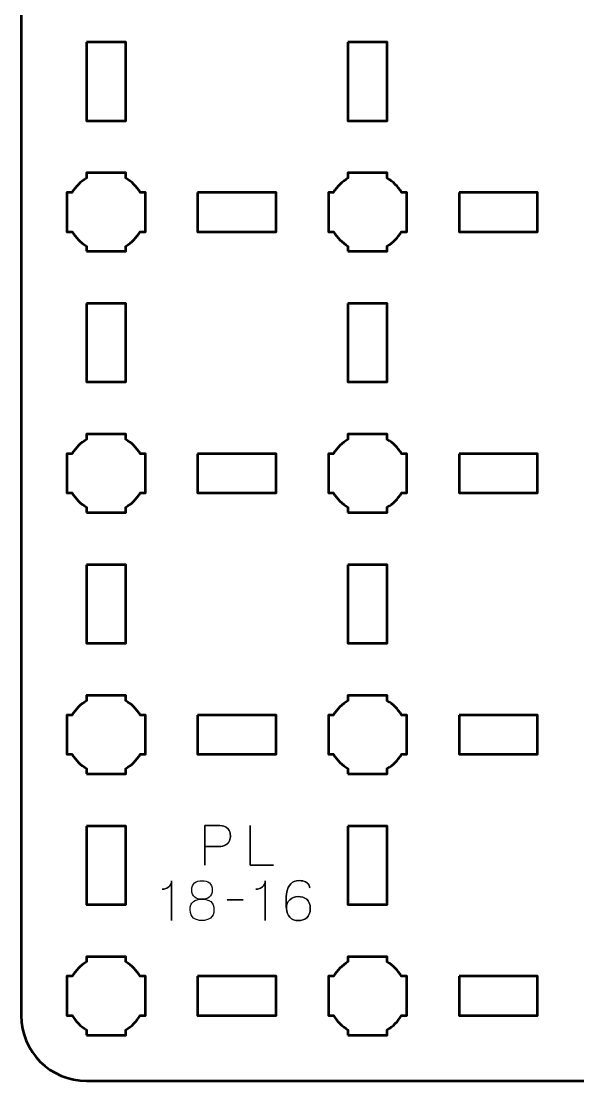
# Model space of a CAD drawing. Header units: centimetres. Extents: x -17.7 to 17.7, y -15.7 to 15.7.
# Drawn here: x -17.65 to -13.39, y -15.65 to -7.54 of the extents above; entities that cross this region are included whole.
import ezdxf

# ---------------------------------------------------------------- set-up
doc = ezdxf.new("R2010")
doc.units = ezdxf.units.CM
doc.header["$MEASUREMENT"] = 0
doc.layers.add('Layer 1', color=7, linetype='Continuous')

msp = doc.modelspace()

# ---------------------------------------------------------------- linework, layer by layer
at = {"layer": 'Layer 1', "lineweight": 53}
for points, knots in [([(-17.14996, 15.65004), (-17.14996, 15.65004), (17.14996, 15.65004), (17.14996, 15.65004), (17.14996, 15.65004), (17.42692, 15.65004), (17.65006, 15.42694), (17.65006, 15.14994), (17.65006, 15.14994), (17.65006, 15.14994), (17.65006, -15.14993), (17.65006, -15.14993), (17.65006, -15.14993), (17.65006, -15.42707), (17.42692, -15.65003), (17.14996, -15.65003), (17.14996, -15.65003), (17.14996, -15.65003), (-17.14996, -15.65003), (-17.14996, -15.65003), (-17.14996, -15.65003), (-17.42696, -15.65003), (-17.65005, -15.42707), (-17.65005, -15.14993), (-17.65005, -15.14993), (-17.65005, -15.14993), (-17.65005, 15.14994), (-17.65005, 15.14994), (-17.65005, 15.14994), (-17.65005, 15.42694), (-17.42696, 15.65004), (-17.14996, 15.65004)], [0, 0, 0, 0, 0.125, 0.125, 0.125, 0.125, 0.25, 0.25, 0.25, 0.25, 0.375, 0.375, 0.375, 0.375, 0.5, 0.5, 0.5, 0.5, 0.625, 0.625, 0.625, 0.625, 0.75, 0.75, 0.75, 0.75, 0.875, 0.875, 0.875, 0.875, 1, 1, 1, 1]), ([(-17.14996, -7.70001), (-17.14996, -7.70001), (-16.84995, -7.70001), (-16.84995, -7.70001), (-16.84995, -7.70001), (-16.84995, -7.70001), (-16.84995, -8.30001), (-16.84995, -8.30001), (-16.84995, -8.30001), (-16.84995, -8.30001), (-17.14996, -8.30001), (-17.14996, -8.30001), (-17.14996, -8.30001), (-17.14996, -8.30001), (-17.14996, -7.70001), (-17.14996, -7.70001)], [0, 0, 0, 0, 0.25, 0.25, 0.25, 0.25, 0.5, 0.5, 0.5, 0.5, 0.75, 0.75, 0.75, 0.75, 1, 1, 1, 1]), ([(-15.15002, -7.70001), (-15.15002, -7.70001), (-14.85002, -7.70001), (-14.85002, -7.70001), (-14.85002, -7.70001), (-14.85002, -7.70001), (-14.85002, -8.30001), (-14.85002, -8.30001), (-14.85002, -8.30001), (-14.85002, -8.30001), (-15.15002, -8.30001), (-15.15002, -8.30001), (-15.15002, -8.30001), (-15.15002, -8.30001), (-15.15002, -7.70001), (-15.15002, -7.70001)], [0, 0, 0, 0, 0.25, 0.25, 0.25, 0.25, 0.5, 0.5, 0.5, 0.5, 0.75, 0.75, 0.75, 0.75, 1, 1, 1, 1]), ([(-17.14996, -9.29989), (-17.14996, -9.29989), (-17.14996, -9.25978), (-17.14996, -9.25978), (-17.14996, -9.25978), (-17.19557, -9.23346), (-17.23349, -9.19543), (-17.25981, -9.14996), (-17.25981, -9.14996), (-17.25981, -9.14996), (-17.30003, -9.14996), (-17.30003, -9.14996), (-17.30003, -9.14996), (-17.30003, -9.14996), (-17.30003, -8.99989), (-17.30003, -8.99989), (-17.30003, -8.99989), (-17.30003, -8.99989), (-17.30003, -8.84996), (-17.30003, -8.84996), (-17.30003, -8.84996), (-17.30003, -8.84996), (-17.25981, -8.84996), (-17.25981, -8.84996), (-17.25981, -8.84996), (-17.23349, -8.80448), (-17.19557, -8.76645), (-17.14996, -8.74014), (-17.14996, -8.74014), (-17.14996, -8.74014), (-17.14996, -8.69988), (-17.14996, -8.69988), (-17.14996, -8.69988), (-17.14996, -8.69988), (-17.00003, -8.69988), (-17.00003, -8.69988), (-17.00003, -8.69988), (-17.00003, -8.69988), (-16.84995, -8.69988), (-16.84995, -8.69988), (-16.84995, -8.69988), (-16.84995, -8.69988), (-16.84995, -8.74014), (-16.84995, -8.74014), (-16.84995, -8.74014), (-16.80448, -8.76645), (-16.76645, -8.80448), (-16.74013, -8.84996), (-16.74013, -8.84996), (-16.74013, -8.84996), (-16.70002, -8.84996), (-16.70002, -8.84996), (-16.70002, -8.84996), (-16.70002, -8.84996), (-16.70002, -8.99989), (-16.70002, -8.99989), (-16.70002, -8.99989), (-16.70002, -8.99989), (-16.70002, -9.14996), (-16.70002, -9.14996), (-16.70002, -9.14996), (-16.70002, -9.14996), (-16.74013, -9.14996), (-16.74013, -9.14996), (-16.74013, -9.14996), (-16.76645, -9.19543), (-16.80448, -9.23346), (-16.84995, -9.25978), (-16.84995, -9.25978), (-16.84995, -9.25978), (-16.84995, -9.29989), (-16.84995, -9.29989), (-16.84995, -9.29989), (-16.84995, -9.29989), (-17.00003, -9.29989), (-17.00003, -9.29989), (-17.00003, -9.29989), (-17.00003, -9.29989), (-17.14996, -9.29989), (-17.14996, -9.29989)], [0, 0, 0, 0, 0.05, 0.05, 0.05, 0.05, 0.1, 0.1, 0.1, 0.1, 0.15, 0.15, 0.15, 0.15, 0.2, 0.2, 0.2, 0.2, 0.25, 0.25, 0.25, 0.25, 0.3, 0.3, 0.3, 0.3, 0.35, 0.35, 0.35, 0.35, 0.4, 0.4, 0.4, 0.4, 0.45, 0.45, 0.45, 0.45, 0.5, 0.5, 0.5, 0.5, 0.55, 0.55, 0.55, 0.55, 0.6, 0.6, 0.6, 0.6, 0.65, 0.65, 0.65, 0.65, 0.7, 0.7, 0.7, 0.7, 0.75, 0.75, 0.75, 0.75, 0.8, 0.8, 0.8, 0.8, 0.85, 0.85, 0.85, 0.85, 0.9, 0.9, 0.9, 0.9, 0.95, 0.95, 0.95, 0.95, 1, 1, 1, 1]), ([(-15.15002, -9.29989), (-15.15002, -9.29989), (-15.15002, -9.25978), (-15.15002, -9.25978), (-15.15002, -9.25978), (-15.1955, -9.23346), (-15.23353, -9.19543), (-15.25984, -9.14996), (-15.25984, -9.14996), (-15.25984, -9.14996), (-15.29995, -9.14996), (-15.29995, -9.14996), (-15.29995, -9.14996), (-15.29995, -9.14996), (-15.29995, -8.99989), (-15.29995, -8.99989), (-15.29995, -8.99989), (-15.29995, -8.99989), (-15.29995, -8.84996), (-15.29995, -8.84996), (-15.29995, -8.84996), (-15.29995, -8.84996), (-15.25984, -8.84996), (-15.25984, -8.84996), (-15.25984, -8.84996), (-15.23353, -8.80448), (-15.1955, -8.76645), (-15.15002, -8.74014), (-15.15002, -8.74014), (-15.15002, -8.74014), (-15.15002, -8.69988), (-15.15002, -8.69988), (-15.15002, -8.69988), (-15.15002, -8.69988), (-14.99995, -8.69988), (-14.99995, -8.69988), (-14.99995, -8.69988), (-14.99995, -8.69988), (-14.85002, -8.69988), (-14.85002, -8.69988), (-14.85002, -8.69988), (-14.85002, -8.69988), (-14.85002, -8.74014), (-14.85002, -8.74014), (-14.85002, -8.74014), (-14.80455, -8.76645), (-14.76652, -8.80448), (-14.7402, -8.84996), (-14.7402, -8.84996), (-14.7402, -8.84996), (-14.69995, -8.84996), (-14.69995, -8.84996), (-14.69995, -8.84996), (-14.69995, -8.84996), (-14.69995, -8.99989), (-14.69995, -8.99989), (-14.69995, -8.99989), (-14.69995, -8.99989), (-14.69995, -9.14996), (-14.69995, -9.14996), (-14.69995, -9.14996), (-14.69995, -9.14996), (-14.7402, -9.14996), (-14.7402, -9.14996), (-14.7402, -9.14996), (-14.76652, -9.19543), (-14.80455, -9.23346), (-14.85002, -9.25978), (-14.85002, -9.25978), (-14.85002, -9.25978), (-14.85002, -9.29989), (-14.85002, -9.29989), (-14.85002, -9.29989), (-14.85002, -9.29989), (-14.99995, -9.29989), (-14.99995, -9.29989), (-14.99995, -9.29989), (-14.99995, -9.29989), (-15.15002, -9.29989), (-15.15002, -9.29989)], [0, 0, 0, 0, 0.05, 0.05, 0.05, 0.05, 0.1, 0.1, 0.1, 0.1, 0.15, 0.15, 0.15, 0.15, 0.2, 0.2, 0.2, 0.2, 0.25, 0.25, 0.25, 0.25, 0.3, 0.3, 0.3, 0.3, 0.35, 0.35, 0.35, 0.35, 0.4, 0.4, 0.4, 0.4, 0.45, 0.45, 0.45, 0.45, 0.5, 0.5, 0.5, 0.5, 0.55, 0.55, 0.55, 0.55, 0.6, 0.6, 0.6, 0.6, 0.65, 0.65, 0.65, 0.65, 0.7, 0.7, 0.7, 0.7, 0.75, 0.75, 0.75, 0.75, 0.8, 0.8, 0.8, 0.8, 0.85, 0.85, 0.85, 0.85, 0.9, 0.9, 0.9, 0.9, 0.95, 0.95, 0.95, 0.95, 1, 1, 1, 1]), ([(-16.30001, -8.84996), (-16.30001, -8.84996), (-15.7, -8.84996), (-15.7, -8.84996), (-15.7, -8.84996), (-15.7, -8.84996), (-15.7, -9.14996), (-15.7, -9.14996), (-15.7, -9.14996), (-15.7, -9.14996), (-16.30001, -9.14996), (-16.30001, -9.14996), (-16.30001, -9.14996), (-16.30001, -9.14996), (-16.30001, -8.84996), (-16.30001, -8.84996)], [0, 0, 0, 0, 0.25, 0.25, 0.25, 0.25, 0.5, 0.5, 0.5, 0.5, 0.75, 0.75, 0.75, 0.75, 1, 1, 1, 1]), ([(-14.30004, -8.84996), (-14.30004, -8.84996), (-13.70004, -8.84996), (-13.70004, -8.84996), (-13.70004, -8.84996), (-13.70004, -8.84996), (-13.70004, -9.14996), (-13.70004, -9.14996), (-13.70004, -9.14996), (-13.70004, -9.14996), (-14.30004, -9.14996), (-14.30004, -9.14996), (-14.30004, -9.14996), (-14.30004, -9.14996), (-14.30004, -8.84996), (-14.30004, -8.84996)], [0, 0, 0, 0, 0.25, 0.25, 0.25, 0.25, 0.5, 0.5, 0.5, 0.5, 0.75, 0.75, 0.75, 0.75, 1, 1, 1, 1]), ([(-17.14996, -9.70008), (-17.14996, -9.70008), (-16.84995, -9.70008), (-16.84995, -9.70008), (-16.84995, -9.70008), (-16.84995, -9.70008), (-16.84995, -10.30008), (-16.84995, -10.30008), (-16.84995, -10.30008), (-16.84995, -10.30008), (-17.14996, -10.30008), (-17.14996, -10.30008), (-17.14996, -10.30008), (-17.14996, -10.30008), (-17.14996, -9.70008), (-17.14996, -9.70008)], [0, 0, 0, 0, 0.25, 0.25, 0.25, 0.25, 0.5, 0.5, 0.5, 0.5, 0.75, 0.75, 0.75, 0.75, 1, 1, 1, 1]), ([(-15.15002, -9.70008), (-15.15002, -9.70008), (-14.85002, -9.70008), (-14.85002, -9.70008), (-14.85002, -9.70008), (-14.85002, -9.70008), (-14.85002, -10.30008), (-14.85002, -10.30008), (-14.85002, -10.30008), (-14.85002, -10.30008), (-15.15002, -10.30008), (-15.15002, -10.30008), (-15.15002, -10.30008), (-15.15002, -10.30008), (-15.15002, -9.70008), (-15.15002, -9.70008)], [0, 0, 0, 0, 0.25, 0.25, 0.25, 0.25, 0.5, 0.5, 0.5, 0.5, 0.75, 0.75, 0.75, 0.75, 1, 1, 1, 1]), ([(-17.14996, -11.29996), (-17.14996, -11.29996), (-17.14996, -11.25975), (-17.14996, -11.25975), (-17.14996, -11.25975), (-17.19557, -11.23343), (-17.23349, -11.19551), (-17.25981, -11.14989), (-17.25981, -11.14989), (-17.25981, -11.14989), (-17.30003, -11.14989), (-17.30003, -11.14989), (-17.30003, -11.14989), (-17.30003, -11.14989), (-17.30003, -10.99996), (-17.30003, -10.99996), (-17.30003, -10.99996), (-17.30003, -10.99996), (-17.30003, -10.84992), (-17.30003, -10.84992), (-17.30003, -10.84992), (-17.30003, -10.84992), (-17.25981, -10.84992), (-17.25981, -10.84992), (-17.25981, -10.84992), (-17.23349, -10.80445), (-17.19557, -10.76639), (-17.14996, -10.74007), (-17.14996, -10.74007), (-17.14996, -10.74007), (-17.14996, -10.69999), (-17.14996, -10.69999), (-17.14996, -10.69999), (-17.14996, -10.69999), (-17.00003, -10.69999), (-17.00003, -10.69999), (-17.00003, -10.69999), (-17.00003, -10.69999), (-16.84995, -10.69999), (-16.84995, -10.69999), (-16.84995, -10.69999), (-16.84995, -10.69999), (-16.84995, -10.74007), (-16.84995, -10.74007), (-16.84995, -10.74007), (-16.80448, -10.76639), (-16.76645, -10.80445), (-16.74013, -10.84992), (-16.74013, -10.84992), (-16.74013, -10.84992), (-16.70002, -10.84992), (-16.70002, -10.84992), (-16.70002, -10.84992), (-16.70002, -10.84992), (-16.70002, -10.99996), (-16.70002, -10.99996), (-16.70002, -10.99996), (-16.70002, -10.99996), (-16.70002, -11.14989), (-16.70002, -11.14989), (-16.70002, -11.14989), (-16.70002, -11.14989), (-16.74013, -11.14989), (-16.74013, -11.14989), (-16.74013, -11.14989), (-16.76645, -11.19551), (-16.80448, -11.23343), (-16.84995, -11.25975), (-16.84995, -11.25975), (-16.84995, -11.25975), (-16.84995, -11.29996), (-16.84995, -11.29996), (-16.84995, -11.29996), (-16.84995, -11.29996), (-17.00003, -11.29996), (-17.00003, -11.29996), (-17.00003, -11.29996), (-17.00003, -11.29996), (-17.14996, -11.29996), (-17.14996, -11.29996)], [0, 0, 0, 0, 0.05, 0.05, 0.05, 0.05, 0.1, 0.1, 0.1, 0.1, 0.15, 0.15, 0.15, 0.15, 0.2, 0.2, 0.2, 0.2, 0.25, 0.25, 0.25, 0.25, 0.3, 0.3, 0.3, 0.3, 0.35, 0.35, 0.35, 0.35, 0.4, 0.4, 0.4, 0.4, 0.45, 0.45, 0.45, 0.45, 0.5, 0.5, 0.5, 0.5, 0.55, 0.55, 0.55, 0.55, 0.6, 0.6, 0.6, 0.6, 0.65, 0.65, 0.65, 0.65, 0.7, 0.7, 0.7, 0.7, 0.75, 0.75, 0.75, 0.75, 0.8, 0.8, 0.8, 0.8, 0.85, 0.85, 0.85, 0.85, 0.9, 0.9, 0.9, 0.9, 0.95, 0.95, 0.95, 0.95, 1, 1, 1, 1]), ([(-15.15002, -11.29996), (-15.15002, -11.29996), (-15.15002, -11.25975), (-15.15002, -11.25975), (-15.15002, -11.25975), (-15.1955, -11.23343), (-15.23353, -11.19551), (-15.25984, -11.14989), (-15.25984, -11.14989), (-15.25984, -11.14989), (-15.29995, -11.14989), (-15.29995, -11.14989), (-15.29995, -11.14989), (-15.29995, -11.14989), (-15.29995, -10.99996), (-15.29995, -10.99996), (-15.29995, -10.99996), (-15.29995, -10.99996), (-15.29995, -10.84992), (-15.29995, -10.84992), (-15.29995, -10.84992), (-15.29995, -10.84992), (-15.25984, -10.84992), (-15.25984, -10.84992), (-15.25984, -10.84992), (-15.23353, -10.80445), (-15.1955, -10.76639), (-15.15002, -10.74007), (-15.15002, -10.74007), (-15.15002, -10.74007), (-15.15002, -10.69999), (-15.15002, -10.69999), (-15.15002, -10.69999), (-15.15002, -10.69999), (-14.99995, -10.69999), (-14.99995, -10.69999), (-14.99995, -10.69999), (-14.99995, -10.69999), (-14.85002, -10.69999), (-14.85002, -10.69999), (-14.85002, -10.69999), (-14.85002, -10.69999), (-14.85002, -10.74007), (-14.85002, -10.74007), (-14.85002, -10.74007), (-14.80455, -10.76639), (-14.76652, -10.80445), (-14.7402, -10.84992), (-14.7402, -10.84992), (-14.7402, -10.84992), (-14.69995, -10.84992), (-14.69995, -10.84992), (-14.69995, -10.84992), (-14.69995, -10.84992), (-14.69995, -10.99996), (-14.69995, -10.99996), (-14.69995, -10.99996), (-14.69995, -10.99996), (-14.69995, -11.14989), (-14.69995, -11.14989), (-14.69995, -11.14989), (-14.69995, -11.14989), (-14.7402, -11.14989), (-14.7402, -11.14989), (-14.7402, -11.14989), (-14.76652, -11.19551), (-14.80455, -11.23343), (-14.85002, -11.25975), (-14.85002, -11.25975), (-14.85002, -11.25975), (-14.85002, -11.29996), (-14.85002, -11.29996), (-14.85002, -11.29996), (-14.85002, -11.29996), (-14.99995, -11.29996), (-14.99995, -11.29996), (-14.99995, -11.29996), (-14.99995, -11.29996), (-15.15002, -11.29996), (-15.15002, -11.29996)], [0, 0, 0, 0, 0.05, 0.05, 0.05, 0.05, 0.1, 0.1, 0.1, 0.1, 0.15, 0.15, 0.15, 0.15, 0.2, 0.2, 0.2, 0.2, 0.25, 0.25, 0.25, 0.25, 0.3, 0.3, 0.3, 0.3, 0.35, 0.35, 0.35, 0.35, 0.4, 0.4, 0.4, 0.4, 0.45, 0.45, 0.45, 0.45, 0.5, 0.5, 0.5, 0.5, 0.55, 0.55, 0.55, 0.55, 0.6, 0.6, 0.6, 0.6, 0.65, 0.65, 0.65, 0.65, 0.7, 0.7, 0.7, 0.7, 0.75, 0.75, 0.75, 0.75, 0.8, 0.8, 0.8, 0.8, 0.85, 0.85, 0.85, 0.85, 0.9, 0.9, 0.9, 0.9, 0.95, 0.95, 0.95, 0.95, 1, 1, 1, 1]), ([(-16.30001, -10.85003), (-16.30001, -10.85003), (-15.7, -10.85003), (-15.7, -10.85003), (-15.7, -10.85003), (-15.7, -10.85003), (-15.7, -11.15003), (-15.7, -11.15003), (-15.7, -11.15003), (-15.7, -11.15003), (-16.30001, -11.15003), (-16.30001, -11.15003), (-16.30001, -11.15003), (-16.30001, -11.15003), (-16.30001, -10.85003), (-16.30001, -10.85003)], [0, 0, 0, 0, 0.25, 0.25, 0.25, 0.25, 0.5, 0.5, 0.5, 0.5, 0.75, 0.75, 0.75, 0.75, 1, 1, 1, 1]), ([(-14.30004, -10.85003), (-14.30004, -10.85003), (-13.70004, -10.85003), (-13.70004, -10.85003), (-13.70004, -10.85003), (-13.70004, -10.85003), (-13.70004, -11.15003), (-13.70004, -11.15003), (-13.70004, -11.15003), (-13.70004, -11.15003), (-14.30004, -11.15003), (-14.30004, -11.15003), (-14.30004, -11.15003), (-14.30004, -11.15003), (-14.30004, -10.85003), (-14.30004, -10.85003)], [0, 0, 0, 0, 0.25, 0.25, 0.25, 0.25, 0.5, 0.5, 0.5, 0.5, 0.75, 0.75, 0.75, 0.75, 1, 1, 1, 1]), ([(-17.14996, -11.70001), (-17.14996, -11.70001), (-16.84995, -11.70001), (-16.84995, -11.70001), (-16.84995, -11.70001), (-16.84995, -11.70001), (-16.84995, -12.30002), (-16.84995, -12.30002), (-16.84995, -12.30002), (-16.84995, -12.30002), (-17.14996, -12.30002), (-17.14996, -12.30002), (-17.14996, -12.30002), (-17.14996, -12.30002), (-17.14996, -11.70001), (-17.14996, -11.70001)], [0, 0, 0, 0, 0.25, 0.25, 0.25, 0.25, 0.5, 0.5, 0.5, 0.5, 0.75, 0.75, 0.75, 0.75, 1, 1, 1, 1]), ([(-15.15002, -11.70001), (-15.15002, -11.70001), (-14.85002, -11.70001), (-14.85002, -11.70001), (-14.85002, -11.70001), (-14.85002, -11.70001), (-14.85002, -12.30002), (-14.85002, -12.30002), (-14.85002, -12.30002), (-14.85002, -12.30002), (-15.15002, -12.30002), (-15.15002, -12.30002), (-15.15002, -12.30002), (-15.15002, -12.30002), (-15.15002, -11.70001), (-15.15002, -11.70001)], [0, 0, 0, 0, 0.25, 0.25, 0.25, 0.25, 0.5, 0.5, 0.5, 0.5, 0.75, 0.75, 0.75, 0.75, 1, 1, 1, 1]), ([(-17.14996, -13.29993), (-17.14996, -13.29993), (-17.14996, -13.25982), (-17.14996, -13.25982), (-17.14996, -13.25982), (-17.19557, -13.2335), (-17.23349, -13.19547), (-17.25981, -13.15), (-17.25981, -13.15), (-17.25981, -13.15), (-17.30003, -13.15), (-17.30003, -13.15), (-17.30003, -13.15), (-17.30003, -13.15), (-17.30003, -12.99993), (-17.30003, -12.99993), (-17.30003, -12.99993), (-17.30003, -12.99993), (-17.30003, -12.85), (-17.30003, -12.85), (-17.30003, -12.85), (-17.30003, -12.85), (-17.25981, -12.85), (-17.25981, -12.85), (-17.25981, -12.85), (-17.23349, -12.80438), (-17.19557, -12.7665), (-17.14996, -12.74018), (-17.14996, -12.74018), (-17.14996, -12.74018), (-17.14996, -12.69993), (-17.14996, -12.69993), (-17.14996, -12.69993), (-17.14996, -12.69993), (-17.00003, -12.69993), (-17.00003, -12.69993), (-17.00003, -12.69993), (-17.00003, -12.69993), (-16.84995, -12.69993), (-16.84995, -12.69993), (-16.84995, -12.69993), (-16.84995, -12.69993), (-16.84995, -12.74018), (-16.84995, -12.74018), (-16.84995, -12.74018), (-16.80448, -12.7665), (-16.76645, -12.80438), (-16.74013, -12.85), (-16.74013, -12.85), (-16.74013, -12.85), (-16.70002, -12.85), (-16.70002, -12.85), (-16.70002, -12.85), (-16.70002, -12.85), (-16.70002, -12.99993), (-16.70002, -12.99993), (-16.70002, -12.99993), (-16.70002, -12.99993), (-16.70002, -13.15), (-16.70002, -13.15), (-16.70002, -13.15), (-16.70002, -13.15), (-16.74013, -13.15), (-16.74013, -13.15), (-16.74013, -13.15), (-16.76645, -13.19547), (-16.80448, -13.2335), (-16.84995, -13.25982), (-16.84995, -13.25982), (-16.84995, -13.25982), (-16.84995, -13.29993), (-16.84995, -13.29993), (-16.84995, -13.29993), (-16.84995, -13.29993), (-17.00003, -13.29993), (-17.00003, -13.29993), (-17.00003, -13.29993), (-17.00003, -13.29993), (-17.14996, -13.29993), (-17.14996, -13.29993)], [0, 0, 0, 0, 0.05, 0.05, 0.05, 0.05, 0.1, 0.1, 0.1, 0.1, 0.15, 0.15, 0.15, 0.15, 0.2, 0.2, 0.2, 0.2, 0.25, 0.25, 0.25, 0.25, 0.3, 0.3, 0.3, 0.3, 0.35, 0.35, 0.35, 0.35, 0.4, 0.4, 0.4, 0.4, 0.45, 0.45, 0.45, 0.45, 0.5, 0.5, 0.5, 0.5, 0.55, 0.55, 0.55, 0.55, 0.6, 0.6, 0.6, 0.6, 0.65, 0.65, 0.65, 0.65, 0.7, 0.7, 0.7, 0.7, 0.75, 0.75, 0.75, 0.75, 0.8, 0.8, 0.8, 0.8, 0.85, 0.85, 0.85, 0.85, 0.9, 0.9, 0.9, 0.9, 0.95, 0.95, 0.95, 0.95, 1, 1, 1, 1]), ([(-15.15002, -13.29993), (-15.15002, -13.29993), (-15.15002, -13.25982), (-15.15002, -13.25982), (-15.15002, -13.25982), (-15.1955, -13.2335), (-15.23353, -13.19547), (-15.25984, -13.15), (-15.25984, -13.15), (-15.25984, -13.15), (-15.29995, -13.15), (-15.29995, -13.15), (-15.29995, -13.15), (-15.29995, -13.15), (-15.29995, -12.99993), (-15.29995, -12.99993), (-15.29995, -12.99993), (-15.29995, -12.99993), (-15.29995, -12.85), (-15.29995, -12.85), (-15.29995, -12.85), (-15.29995, -12.85), (-15.25984, -12.85), (-15.25984, -12.85), (-15.25984, -12.85), (-15.23353, -12.80438), (-15.1955, -12.7665), (-15.15002, -12.74018), (-15.15002, -12.74018), (-15.15002, -12.74018), (-15.15002, -12.69993), (-15.15002, -12.69993), (-15.15002, -12.69993), (-15.15002, -12.69993), (-14.99995, -12.69993), (-14.99995, -12.69993), (-14.99995, -12.69993), (-14.99995, -12.69993), (-14.85002, -12.69993), (-14.85002, -12.69993), (-14.85002, -12.69993), (-14.85002, -12.69993), (-14.85002, -12.74018), (-14.85002, -12.74018), (-14.85002, -12.74018), (-14.80455, -12.7665), (-14.76652, -12.80438), (-14.7402, -12.85), (-14.7402, -12.85), (-14.7402, -12.85), (-14.69995, -12.85), (-14.69995, -12.85), (-14.69995, -12.85), (-14.69995, -12.85), (-14.69995, -12.99993), (-14.69995, -12.99993), (-14.69995, -12.99993), (-14.69995, -12.99993), (-14.69995, -13.15), (-14.69995, -13.15), (-14.69995, -13.15), (-14.69995, -13.15), (-14.7402, -13.15), (-14.7402, -13.15), (-14.7402, -13.15), (-14.76652, -13.19547), (-14.80455, -13.2335), (-14.85002, -13.25982), (-14.85002, -13.25982), (-14.85002, -13.25982), (-14.85002, -13.29993), (-14.85002, -13.29993), (-14.85002, -13.29993), (-14.85002, -13.29993), (-14.99995, -13.29993), (-14.99995, -13.29993), (-14.99995, -13.29993), (-14.99995, -13.29993), (-15.15002, -13.29993), (-15.15002, -13.29993)], [0, 0, 0, 0, 0.05, 0.05, 0.05, 0.05, 0.1, 0.1, 0.1, 0.1, 0.15, 0.15, 0.15, 0.15, 0.2, 0.2, 0.2, 0.2, 0.25, 0.25, 0.25, 0.25, 0.3, 0.3, 0.3, 0.3, 0.35, 0.35, 0.35, 0.35, 0.4, 0.4, 0.4, 0.4, 0.45, 0.45, 0.45, 0.45, 0.5, 0.5, 0.5, 0.5, 0.55, 0.55, 0.55, 0.55, 0.6, 0.6, 0.6, 0.6, 0.65, 0.65, 0.65, 0.65, 0.7, 0.7, 0.7, 0.7, 0.75, 0.75, 0.75, 0.75, 0.8, 0.8, 0.8, 0.8, 0.85, 0.85, 0.85, 0.85, 0.9, 0.9, 0.9, 0.9, 0.95, 0.95, 0.95, 0.95, 1, 1, 1, 1]), ([(-16.30001, -12.85), (-16.30001, -12.85), (-15.7, -12.85), (-15.7, -12.85), (-15.7, -12.85), (-15.7, -12.85), (-15.7, -13.15), (-15.7, -13.15), (-15.7, -13.15), (-15.7, -13.15), (-16.30001, -13.15), (-16.30001, -13.15), (-16.30001, -13.15), (-16.30001, -13.15), (-16.30001, -12.85), (-16.30001, -12.85)], [0, 0, 0, 0, 0.25, 0.25, 0.25, 0.25, 0.5, 0.5, 0.5, 0.5, 0.75, 0.75, 0.75, 0.75, 1, 1, 1, 1]), ([(-14.30004, -12.85), (-14.30004, -12.85), (-13.70004, -12.85), (-13.70004, -12.85), (-13.70004, -12.85), (-13.70004, -12.85), (-13.70004, -13.15), (-13.70004, -13.15), (-13.70004, -13.15), (-13.70004, -13.15), (-14.30004, -13.15), (-14.30004, -13.15), (-14.30004, -13.15), (-14.30004, -13.15), (-14.30004, -12.85), (-14.30004, -12.85)], [0, 0, 0, 0, 0.25, 0.25, 0.25, 0.25, 0.5, 0.5, 0.5, 0.5, 0.75, 0.75, 0.75, 0.75, 1, 1, 1, 1]), ([(-17.14996, -13.69998), (-17.14996, -13.69998), (-16.84995, -13.69998), (-16.84995, -13.69998), (-16.84995, -13.69998), (-16.84995, -13.69998), (-16.84995, -14.29998), (-16.84995, -14.29998), (-16.84995, -14.29998), (-16.84995, -14.29998), (-17.14996, -14.29998), (-17.14996, -14.29998), (-17.14996, -14.29998), (-17.14996, -14.29998), (-17.14996, -13.69998), (-17.14996, -13.69998)], [0, 0, 0, 0, 0.25, 0.25, 0.25, 0.25, 0.5, 0.5, 0.5, 0.5, 0.75, 0.75, 0.75, 0.75, 1, 1, 1, 1]), ([(-15.15002, -13.69998), (-15.15002, -13.69998), (-14.85002, -13.69998), (-14.85002, -13.69998), (-14.85002, -13.69998), (-14.85002, -13.69998), (-14.85002, -14.29998), (-14.85002, -14.29998), (-14.85002, -14.29998), (-14.85002, -14.29998), (-15.15002, -14.29998), (-15.15002, -14.29998), (-15.15002, -14.29998), (-15.15002, -14.29998), (-15.15002, -13.69998), (-15.15002, -13.69998)], [0, 0, 0, 0, 0.25, 0.25, 0.25, 0.25, 0.5, 0.5, 0.5, 0.5, 0.75, 0.75, 0.75, 0.75, 1, 1, 1, 1]), ([(-17.14996, -15.3), (-17.14996, -15.3), (-17.14996, -15.25975), (-17.14996, -15.25975), (-17.14996, -15.25975), (-17.19557, -15.23343), (-17.23349, -15.19541), (-17.25981, -15.14993), (-17.25981, -15.14993), (-17.25981, -15.14993), (-17.30003, -15.14993), (-17.30003, -15.14993), (-17.30003, -15.14993), (-17.30003, -15.14993), (-17.30003, -15), (-17.30003, -15), (-17.30003, -15), (-17.30003, -15), (-17.30003, -14.84993), (-17.30003, -14.84993), (-17.30003, -14.84993), (-17.30003, -14.84993), (-17.25981, -14.84993), (-17.25981, -14.84993), (-17.25981, -14.84993), (-17.23349, -14.80446), (-17.19557, -14.76643), (-17.14996, -14.74011), (-17.14996, -14.74011), (-17.14996, -14.74011), (-17.14996, -14.7), (-17.14996, -14.7), (-17.14996, -14.7), (-17.14996, -14.7), (-17.00003, -14.7), (-17.00003, -14.7), (-17.00003, -14.7), (-17.00003, -14.7), (-16.84995, -14.7), (-16.84995, -14.7), (-16.84995, -14.7), (-16.84995, -14.7), (-16.84995, -14.74011), (-16.84995, -14.74011), (-16.84995, -14.74011), (-16.80448, -14.76643), (-16.76645, -14.80446), (-16.74013, -14.84993), (-16.74013, -14.84993), (-16.74013, -14.84993), (-16.70002, -14.84993), (-16.70002, -14.84993), (-16.70002, -14.84993), (-16.70002, -14.84993), (-16.70002, -15), (-16.70002, -15), (-16.70002, -15), (-16.70002, -15), (-16.70002, -15.14993), (-16.70002, -15.14993), (-16.70002, -15.14993), (-16.70002, -15.14993), (-16.74013, -15.14993), (-16.74013, -15.14993), (-16.74013, -15.14993), (-16.76645, -15.19541), (-16.80448, -15.23343), (-16.84995, -15.25975), (-16.84995, -15.25975), (-16.84995, -15.25975), (-16.84995, -15.3), (-16.84995, -15.3), (-16.84995, -15.3), (-16.84995, -15.3), (-17.00003, -15.3), (-17.00003, -15.3), (-17.00003, -15.3), (-17.00003, -15.3), (-17.14996, -15.3), (-17.14996, -15.3)], [0, 0, 0, 0, 0.05, 0.05, 0.05, 0.05, 0.1, 0.1, 0.1, 0.1, 0.15, 0.15, 0.15, 0.15, 0.2, 0.2, 0.2, 0.2, 0.25, 0.25, 0.25, 0.25, 0.3, 0.3, 0.3, 0.3, 0.35, 0.35, 0.35, 0.35, 0.4, 0.4, 0.4, 0.4, 0.45, 0.45, 0.45, 0.45, 0.5, 0.5, 0.5, 0.5, 0.55, 0.55, 0.55, 0.55, 0.6, 0.6, 0.6, 0.6, 0.65, 0.65, 0.65, 0.65, 0.7, 0.7, 0.7, 0.7, 0.75, 0.75, 0.75, 0.75, 0.8, 0.8, 0.8, 0.8, 0.85, 0.85, 0.85, 0.85, 0.9, 0.9, 0.9, 0.9, 0.95, 0.95, 0.95, 0.95, 1, 1, 1, 1]), ([(-15.15002, -15.3), (-15.15002, -15.3), (-15.15002, -15.25975), (-15.15002, -15.25975), (-15.15002, -15.25975), (-15.1955, -15.23343), (-15.23353, -15.19541), (-15.25984, -15.14993), (-15.25984, -15.14993), (-15.25984, -15.14993), (-15.29995, -15.14993), (-15.29995, -15.14993), (-15.29995, -15.14993), (-15.29995, -15.14993), (-15.29995, -15), (-15.29995, -15), (-15.29995, -15), (-15.29995, -15), (-15.29995, -14.84993), (-15.29995, -14.84993), (-15.29995, -14.84993), (-15.29995, -14.84993), (-15.25984, -14.84993), (-15.25984, -14.84993), (-15.25984, -14.84993), (-15.23353, -14.80446), (-15.1955, -14.76643), (-15.15002, -14.74011), (-15.15002, -14.74011), (-15.15002, -14.74011), (-15.15002, -14.7), (-15.15002, -14.7), (-15.15002, -14.7), (-15.15002, -14.7), (-14.99995, -14.7), (-14.99995, -14.7), (-14.99995, -14.7), (-14.99995, -14.7), (-14.85002, -14.7), (-14.85002, -14.7), (-14.85002, -14.7), (-14.85002, -14.7), (-14.85002, -14.74011), (-14.85002, -14.74011), (-14.85002, -14.74011), (-14.80455, -14.76643), (-14.76652, -14.80446), (-14.7402, -14.84993), (-14.7402, -14.84993), (-14.7402, -14.84993), (-14.69995, -14.84993), (-14.69995, -14.84993), (-14.69995, -14.84993), (-14.69995, -14.84993), (-14.69995, -15), (-14.69995, -15), (-14.69995, -15), (-14.69995, -15), (-14.69995, -15.14993), (-14.69995, -15.14993), (-14.69995, -15.14993), (-14.69995, -15.14993), (-14.7402, -15.14993), (-14.7402, -15.14993), (-14.7402, -15.14993), (-14.76652, -15.19541), (-14.80455, -15.23343), (-14.85002, -15.25975), (-14.85002, -15.25975), (-14.85002, -15.25975), (-14.85002, -15.3), (-14.85002, -15.3), (-14.85002, -15.3), (-14.85002, -15.3), (-14.99995, -15.3), (-14.99995, -15.3), (-14.99995, -15.3), (-14.99995, -15.3), (-15.15002, -15.3), (-15.15002, -15.3)], [0, 0, 0, 0, 0.05, 0.05, 0.05, 0.05, 0.1, 0.1, 0.1, 0.1, 0.15, 0.15, 0.15, 0.15, 0.2, 0.2, 0.2, 0.2, 0.25, 0.25, 0.25, 0.25, 0.3, 0.3, 0.3, 0.3, 0.35, 0.35, 0.35, 0.35, 0.4, 0.4, 0.4, 0.4, 0.45, 0.45, 0.45, 0.45, 0.5, 0.5, 0.5, 0.5, 0.55, 0.55, 0.55, 0.55, 0.6, 0.6, 0.6, 0.6, 0.65, 0.65, 0.65, 0.65, 0.7, 0.7, 0.7, 0.7, 0.75, 0.75, 0.75, 0.75, 0.8, 0.8, 0.8, 0.8, 0.85, 0.85, 0.85, 0.85, 0.9, 0.9, 0.9, 0.9, 0.95, 0.95, 0.95, 0.95, 1, 1, 1, 1]), ([(-16.30001, -14.84993), (-16.30001, -14.84993), (-15.7, -14.84993), (-15.7, -14.84993), (-15.7, -14.84993), (-15.7, -14.84993), (-15.7, -15.14993), (-15.7, -15.14993), (-15.7, -15.14993), (-15.7, -15.14993), (-16.30001, -15.14993), (-16.30001, -15.14993), (-16.30001, -15.14993), (-16.30001, -15.14993), (-16.30001, -14.84993), (-16.30001, -14.84993)], [0, 0, 0, 0, 0.25, 0.25, 0.25, 0.25, 0.5, 0.5, 0.5, 0.5, 0.75, 0.75, 0.75, 0.75, 1, 1, 1, 1]), ([(-14.30004, -14.84993), (-14.30004, -14.84993), (-13.70004, -14.84993), (-13.70004, -14.84993), (-13.70004, -14.84993), (-13.70004, -14.84993), (-13.70004, -15.14993), (-13.70004, -15.14993), (-13.70004, -15.14993), (-13.70004, -15.14993), (-14.30004, -15.14993), (-14.30004, -15.14993), (-14.30004, -15.14993), (-14.30004, -15.14993), (-14.30004, -14.84993), (-14.30004, -14.84993)], [0, 0, 0, 0, 0.25, 0.25, 0.25, 0.25, 0.5, 0.5, 0.5, 0.5, 0.75, 0.75, 0.75, 0.75, 1, 1, 1, 1])]:
    msp.add_open_spline(points, degree=3, knots=knots, dxfattribs=at)
at = {"layer": 'Layer 1', "color": 40, "lineweight": 30}
for points, knots in [([(-16.24459, -13.99998), (-16.24459, -13.99998), (-16.24459, -13.69472), (-16.24459, -13.69472), (-16.24459, -13.69472), (-16.24459, -13.69472), (-16.14729, -13.69472), (-16.14729, -13.69472), (-16.14729, -13.69472), (-16.12168, -13.69501), (-16.10168, -13.69871), (-16.08749, -13.70591), (-16.08749, -13.70591), (-16.0736, -13.71321), (-16.06379, -13.7227), (-16.05814, -13.73455), (-16.05814, -13.73455), (-16.05264, -13.74641), (-16.04961, -13.75921), (-16.04904, -13.77301), (-16.04904, -13.77301), (-16.04837, -13.78705), (-16.0507, -13.80042), (-16.0562, -13.81312), (-16.0562, -13.81312), (-16.06174, -13.82578), (-16.07123, -13.83626), (-16.08446, -13.84437), (-16.08446, -13.84437), (-16.09797, -13.85252), (-16.11618, -13.85665), (-16.13932, -13.85693), (-16.13932, -13.85693), (-16.13932, -13.85693), (-16.24459, -13.85693), (-16.24459, -13.85693), (-16.24459, -13.85693), (-16.24459, -13.85693), (-16.13932, -13.85693), (-16.13932, -13.85693), (-16.13932, -13.85693), (-16.11656, -13.85665), (-16.09854, -13.85252), (-16.08503, -13.84437), (-16.08503, -13.84437), (-16.07165, -13.83626), (-16.06213, -13.82578), (-16.05649, -13.81312), (-16.05649, -13.81312), (-16.05098, -13.80042), (-16.04851, -13.78705), (-16.04904, -13.77301), (-16.04904, -13.77301), (-16.04961, -13.75921), (-16.05264, -13.74641), (-16.05828, -13.73455), (-16.05828, -13.73455), (-16.06407, -13.7227), (-16.07398, -13.71321), (-16.08792, -13.70591), (-16.08792, -13.70591), (-16.1021, -13.69871), (-16.12196, -13.69501), (-16.14729, -13.69472), (-16.14729, -13.69472), (-16.14729, -13.69472), (-16.24459, -13.69472), (-16.24459, -13.69472), (-16.24459, -13.69472), (-16.24459, -13.69472), (-16.24459, -13.99998), (-16.24459, -13.99998)], [0, 0, 0, 0, 0.0555556, 0.0555556, 0.0555556, 0.0555556, 0.1111111, 0.1111111, 0.1111111, 0.1111111, 0.1666667, 0.1666667, 0.1666667, 0.1666667, 0.2222222, 0.2222222, 0.2222222, 0.2222222, 0.2777778, 0.2777778, 0.2777778, 0.2777778, 0.3333333, 0.3333333, 0.3333333, 0.3333333, 0.3888889, 0.3888889, 0.3888889, 0.3888889, 0.4444444, 0.4444444, 0.4444444, 0.4444444, 0.5, 0.5, 0.5, 0.5, 0.5555556, 0.5555556, 0.5555556, 0.5555556, 0.6111111, 0.6111111, 0.6111111, 0.6111111, 0.6666667, 0.6666667, 0.6666667, 0.6666667, 0.7222222, 0.7222222, 0.7222222, 0.7222222, 0.7777778, 0.7777778, 0.7777778, 0.7777778, 0.8333333, 0.8333333, 0.8333333, 0.8333333, 0.8888889, 0.8888889, 0.8888889, 0.8888889, 0.9444444, 0.9444444, 0.9444444, 0.9444444, 1, 1, 1, 1]), ([(-15.71997, -13.99998), (-15.71997, -13.99998), (-15.89816, -13.99998), (-15.89816, -13.99998), (-15.89816, -13.99998), (-15.89816, -13.99998), (-15.89816, -13.69472), (-15.89816, -13.69472), (-15.89816, -13.69472), (-15.89816, -13.69472), (-15.89816, -13.99998), (-15.89816, -13.99998), (-15.89816, -13.99998), (-15.89816, -13.99998), (-15.71997, -13.99998), (-15.71997, -13.99998)], [0, 0, 0, 0, 0.25, 0.25, 0.25, 0.25, 0.5, 0.5, 0.5, 0.5, 0.75, 0.75, 0.75, 0.75, 1, 1, 1, 1]), ([(-16.49996, -14.42332), (-16.49996, -14.42332), (-16.49996, -14.11806), (-16.49996, -14.11806), (-16.49996, -14.11806), (-16.50049, -14.13527), (-16.50504, -14.14864), (-16.51386, -14.15803), (-16.51386, -14.15803), (-16.52268, -14.16755), (-16.53274, -14.17415), (-16.54378, -14.17789), (-16.54378, -14.17789), (-16.55507, -14.18173), (-16.56445, -14.18378), (-16.57189, -14.18406), (-16.57189, -14.18406), (-16.56445, -14.18378), (-16.55507, -14.18173), (-16.54378, -14.17789), (-16.54378, -14.17789), (-16.53274, -14.17415), (-16.52268, -14.16755), (-16.51386, -14.15803), (-16.51386, -14.15803), (-16.50504, -14.14864), (-16.50049, -14.13527), (-16.49996, -14.11806), (-16.49996, -14.11806), (-16.49996, -14.11806), (-16.49996, -14.42332), (-16.49996, -14.42332)], [0, 0, 0, 0, 0.125, 0.125, 0.125, 0.125, 0.25, 0.25, 0.25, 0.25, 0.375, 0.375, 0.375, 0.375, 0.5, 0.5, 0.5, 0.5, 0.625, 0.625, 0.625, 0.625, 0.75, 0.75, 0.75, 0.75, 0.875, 0.875, 0.875, 0.875, 1, 1, 1, 1]), ([(-16.26678, -14.25945), (-16.24473, -14.25987), (-16.22614, -14.25448), (-16.21125, -14.24347), (-16.21125, -14.24347), (-16.19636, -14.23243), (-16.18864, -14.2144), (-16.18797, -14.18918), (-16.18797, -14.18918), (-16.18849, -14.16409), (-16.19594, -14.14589), (-16.21044, -14.1346), (-16.21044, -14.1346), (-16.2249, -14.12345), (-16.24378, -14.11806), (-16.26678, -14.11848), (-16.26678, -14.11848), (-16.28992, -14.11876), (-16.30869, -14.12427), (-16.32315, -14.13517), (-16.32315, -14.13517), (-16.33761, -14.14617), (-16.34506, -14.16424), (-16.34548, -14.18918), (-16.34548, -14.18918), (-16.34506, -14.2144), (-16.33733, -14.23243), (-16.3223, -14.24347), (-16.3223, -14.24347), (-16.30756, -14.25448), (-16.28911, -14.25987), (-16.26678, -14.25945)], [0, 0, 0, 0, 0.125, 0.125, 0.125, 0.125, 0.25, 0.25, 0.25, 0.25, 0.375, 0.375, 0.375, 0.375, 0.5, 0.5, 0.5, 0.5, 0.625, 0.625, 0.625, 0.625, 0.75, 0.75, 0.75, 0.75, 0.875, 0.875, 0.875, 0.875, 1, 1, 1, 1]), ([(-16.26678, -14.25945), (-16.24473, -14.25987), (-16.22614, -14.25448), (-16.21125, -14.24347), (-16.21125, -14.24347), (-16.19636, -14.23243), (-16.18864, -14.2144), (-16.18797, -14.18918), (-16.18797, -14.18918), (-16.18849, -14.16409), (-16.19594, -14.14589), (-16.21044, -14.1346), (-16.21044, -14.1346), (-16.2249, -14.12345), (-16.24378, -14.11806), (-16.26678, -14.11848), (-16.26678, -14.11848), (-16.28992, -14.11876), (-16.30869, -14.12427), (-16.32315, -14.13517), (-16.32315, -14.13517), (-16.33761, -14.14617), (-16.34506, -14.16424), (-16.34548, -14.18918), (-16.34548, -14.18918), (-16.34506, -14.2144), (-16.33733, -14.23243), (-16.3223, -14.24347), (-16.3223, -14.24347), (-16.30756, -14.25448), (-16.28911, -14.25987), (-16.26678, -14.25945)], [0, 0, 0, 0, 0.125, 0.125, 0.125, 0.125, 0.25, 0.25, 0.25, 0.25, 0.375, 0.375, 0.375, 0.375, 0.5, 0.5, 0.5, 0.5, 0.625, 0.625, 0.625, 0.625, 0.75, 0.75, 0.75, 0.75, 0.875, 0.875, 0.875, 0.875, 1, 1, 1, 1]), ([(-15.78308, -14.42332), (-15.78308, -14.42332), (-15.78308, -14.11806), (-15.78308, -14.11806), (-15.78308, -14.11806), (-15.78365, -14.13527), (-15.7882, -14.14864), (-15.79702, -14.15803), (-15.79702, -14.15803), (-15.80584, -14.16755), (-15.81589, -14.17415), (-15.8269, -14.17789), (-15.8269, -14.17789), (-15.83822, -14.18173), (-15.84757, -14.18378), (-15.85501, -14.18406), (-15.85501, -14.18406), (-15.84757, -14.18378), (-15.83822, -14.18173), (-15.8269, -14.17789), (-15.8269, -14.17789), (-15.81589, -14.17415), (-15.80584, -14.16755), (-15.79702, -14.15803), (-15.79702, -14.15803), (-15.7882, -14.14864), (-15.78365, -14.13527), (-15.78308, -14.11806), (-15.78308, -14.11806), (-15.78308, -14.11806), (-15.78308, -14.42332), (-15.78308, -14.42332)], [0, 0, 0, 0, 0.125, 0.125, 0.125, 0.125, 0.25, 0.25, 0.25, 0.25, 0.375, 0.375, 0.375, 0.375, 0.5, 0.5, 0.5, 0.5, 0.625, 0.625, 0.625, 0.625, 0.75, 0.75, 0.75, 0.75, 0.875, 0.875, 0.875, 0.875, 1, 1, 1, 1]), ([(-15.62102, -14.33138), (-15.62063, -14.30369), (-15.61209, -14.2815), (-15.59541, -14.26495), (-15.59541, -14.26495), (-15.57886, -14.24844), (-15.55752, -14.24001), (-15.53134, -14.23962), (-15.53134, -14.23962), (-15.50513, -14.2392), (-15.48308, -14.24594), (-15.46544, -14.26002), (-15.46544, -14.26002), (-15.44794, -14.27406), (-15.43884, -14.2979), (-15.43817, -14.33138), (-15.43817, -14.33138), (-15.43884, -14.36514), (-15.44794, -14.38899), (-15.46544, -14.40303), (-15.46544, -14.40303), (-15.48308, -14.41697), (-15.50513, -14.4237), (-15.53134, -14.42332), (-15.53134, -14.42332), (-15.55752, -14.42303), (-15.57858, -14.4146), (-15.5947, -14.39809), (-15.5947, -14.39809), (-15.6111, -14.38155), (-15.61992, -14.35936), (-15.62102, -14.33138), (-15.62102, -14.33138), (-15.622, -14.31706), (-15.62253, -14.29819), (-15.62296, -14.27476), (-15.62296, -14.27476), (-15.62352, -14.25144), (-15.62144, -14.22777), (-15.61675, -14.20378), (-15.61675, -14.20378), (-15.6122, -14.17979), (-15.60271, -14.15954), (-15.5881, -14.143), (-15.5881, -14.143), (-15.57364, -14.12645), (-15.55173, -14.11792), (-15.52238, -14.11725), (-15.52238, -14.11725), (-15.50128, -14.11763), (-15.48502, -14.12095), (-15.47373, -14.12716), (-15.47373, -14.12716), (-15.46241, -14.13351), (-15.45472, -14.14095), (-15.45031, -14.14949), (-15.45031, -14.14949), (-15.44604, -14.15817), (-15.44353, -14.16614), (-15.44286, -14.17358), (-15.44286, -14.17358), (-15.44353, -14.16614), (-15.44604, -14.15817), (-15.45031, -14.14949), (-15.45031, -14.14949), (-15.45472, -14.14095), (-15.46241, -14.13351), (-15.47373, -14.12716), (-15.47373, -14.12716), (-15.48502, -14.12095), (-15.50128, -14.11763), (-15.52238, -14.11725), (-15.52238, -14.11725), (-15.55173, -14.11792), (-15.57364, -14.12645), (-15.5881, -14.143), (-15.5881, -14.143), (-15.60271, -14.15954), (-15.6122, -14.17979), (-15.61675, -14.20378), (-15.61675, -14.20378), (-15.62144, -14.22777), (-15.62352, -14.25144), (-15.62296, -14.27476), (-15.62296, -14.27476), (-15.62253, -14.29819), (-15.622, -14.31706), (-15.62102, -14.33138), (-15.62102, -14.33138), (-15.61992, -14.35936), (-15.6111, -14.38155), (-15.5947, -14.39809), (-15.5947, -14.39809), (-15.57858, -14.4146), (-15.55752, -14.42303), (-15.53134, -14.42332), (-15.53134, -14.42332), (-15.50513, -14.4237), (-15.48308, -14.41697), (-15.46544, -14.40303), (-15.46544, -14.40303), (-15.44794, -14.38899), (-15.43884, -14.36514), (-15.43817, -14.33138), (-15.43817, -14.33138), (-15.43884, -14.2979), (-15.44794, -14.27406), (-15.46544, -14.26002), (-15.46544, -14.26002), (-15.48308, -14.24594), (-15.50513, -14.2392), (-15.53134, -14.23962), (-15.53134, -14.23962), (-15.55752, -14.24001), (-15.57886, -14.24844), (-15.59541, -14.26495), (-15.59541, -14.26495), (-15.61209, -14.2815), (-15.62063, -14.30369), (-15.62102, -14.33138)], [0, 0, 0, 0, 0.0333333, 0.0333333, 0.0333333, 0.0333333, 0.0666667, 0.0666667, 0.0666667, 0.0666667, 0.1, 0.1, 0.1, 0.1, 0.1333333, 0.1333333, 0.1333333, 0.1333333, 0.1666667, 0.1666667, 0.1666667, 0.1666667, 0.2, 0.2, 0.2, 0.2, 0.2333333, 0.2333333, 0.2333333, 0.2333333, 0.2666667, 0.2666667, 0.2666667, 0.2666667, 0.3, 0.3, 0.3, 0.3, 0.3333333, 0.3333333, 0.3333333, 0.3333333, 0.3666667, 0.3666667, 0.3666667, 0.3666667, 0.4, 0.4, 0.4, 0.4, 0.4333333, 0.4333333, 0.4333333, 0.4333333, 0.4666667, 0.4666667, 0.4666667, 0.4666667, 0.5, 0.5, 0.5, 0.5, 0.5333333, 0.5333333, 0.5333333, 0.5333333, 0.5666667, 0.5666667, 0.5666667, 0.5666667, 0.6, 0.6, 0.6, 0.6, 0.6333333, 0.6333333, 0.6333333, 0.6333333, 0.6666667, 0.6666667, 0.6666667, 0.6666667, 0.7, 0.7, 0.7, 0.7, 0.7333333, 0.7333333, 0.7333333, 0.7333333, 0.7666667, 0.7666667, 0.7666667, 0.7666667, 0.8, 0.8, 0.8, 0.8, 0.8333333, 0.8333333, 0.8333333, 0.8333333, 0.8666667, 0.8666667, 0.8666667, 0.8666667, 0.9, 0.9, 0.9, 0.9, 0.9333333, 0.9333333, 0.9333333, 0.9333333, 0.9666667, 0.9666667, 0.9666667, 0.9666667, 1, 1, 1, 1]), ([(-16.26678, -14.42332), (-16.24102, -14.42342), (-16.21936, -14.41711), (-16.20215, -14.40416), (-16.20215, -14.40416), (-16.18493, -14.39118), (-16.17597, -14.37026), (-16.17527, -14.34115), (-16.17527, -14.34115), (-16.17569, -14.31237), (-16.18409, -14.29141), (-16.20035, -14.27847), (-16.20035, -14.27847), (-16.21675, -14.26566), (-16.23894, -14.25931), (-16.26678, -14.25945), (-16.26678, -14.25945), (-16.29475, -14.25931), (-16.3168, -14.26566), (-16.33292, -14.27847), (-16.33292, -14.27847), (-16.34919, -14.29141), (-16.35744, -14.31237), (-16.35772, -14.34115), (-16.35772, -14.34115), (-16.35719, -14.37026), (-16.34823, -14.39118), (-16.33098, -14.40416), (-16.33098, -14.40416), (-16.31391, -14.41711), (-16.29256, -14.42342), (-16.26678, -14.42332)], [0, 0, 0, 0, 0.125, 0.125, 0.125, 0.125, 0.25, 0.25, 0.25, 0.25, 0.375, 0.375, 0.375, 0.375, 0.5, 0.5, 0.5, 0.5, 0.625, 0.625, 0.625, 0.625, 0.75, 0.75, 0.75, 0.75, 0.875, 0.875, 0.875, 0.875, 1, 1, 1, 1]), ([(-16.26678, -14.42332), (-16.24102, -14.42342), (-16.21936, -14.41711), (-16.20215, -14.40416), (-16.20215, -14.40416), (-16.18493, -14.39118), (-16.17597, -14.37026), (-16.17527, -14.34115), (-16.17527, -14.34115), (-16.17569, -14.31237), (-16.18409, -14.29141), (-16.20035, -14.27847), (-16.20035, -14.27847), (-16.21675, -14.26566), (-16.23894, -14.25931), (-16.26678, -14.25945), (-16.26678, -14.25945), (-16.29475, -14.25931), (-16.3168, -14.26566), (-16.33292, -14.27847), (-16.33292, -14.27847), (-16.34919, -14.29141), (-16.35744, -14.31237), (-16.35772, -14.34115), (-16.35772, -14.34115), (-16.35719, -14.37026), (-16.34823, -14.39118), (-16.33098, -14.40416), (-16.33098, -14.40416), (-16.31391, -14.41711), (-16.29256, -14.42342), (-16.26678, -14.42332)], [0, 0, 0, 0, 0.125, 0.125, 0.125, 0.125, 0.25, 0.25, 0.25, 0.25, 0.375, 0.375, 0.375, 0.375, 0.5, 0.5, 0.5, 0.5, 0.625, 0.625, 0.625, 0.625, 0.75, 0.75, 0.75, 0.75, 0.875, 0.875, 0.875, 0.875, 1, 1, 1, 1]), ([(-16.07497, -14.26372), (-16.07497, -14.26372), (-15.95175, -14.26372), (-15.95175, -14.26372), (-15.95175, -14.26372), (-15.95175, -14.26372), (-16.07497, -14.26372), (-16.07497, -14.26372)], [0, 0, 0, 0, 0.5, 0.5, 0.5, 0.5, 1, 1, 1, 1])]:
    msp.add_open_spline(points, degree=3, knots=knots, dxfattribs=at)

doc.saveas('drawing.dxf')
